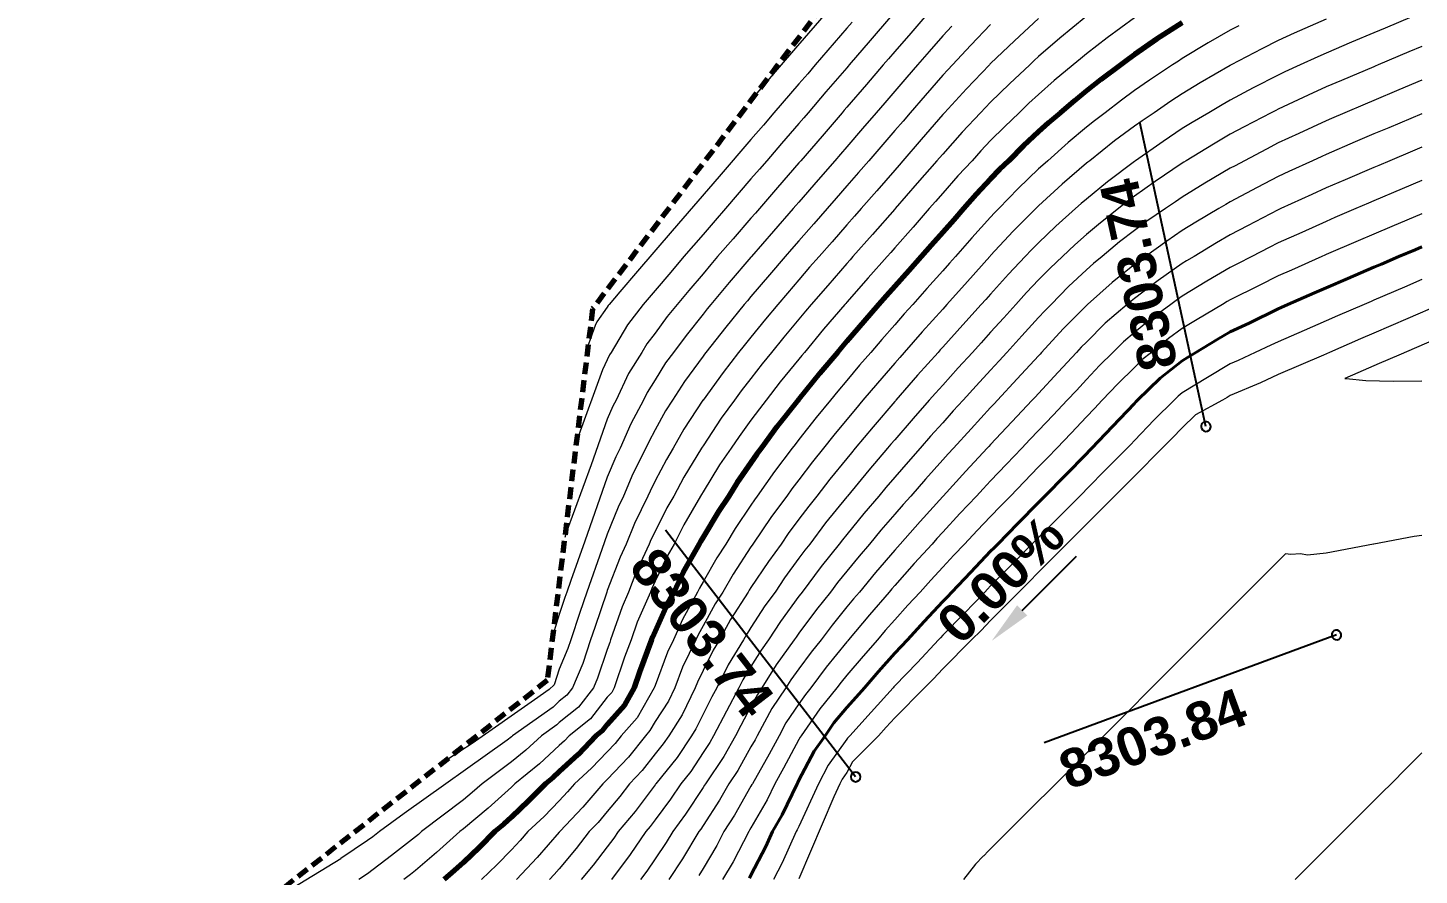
# Model space of a CAD drawing. Extents: x 2799052 to 2815686, y 1319509 to 1336143.
# Drawn here: x 2807387.8 to 2807416.84, y 1327864.73 to 1327882.42 of the extents above; entities that cross this region are included whole.
import ezdxf

# ---------------------------------------------------------------- set-up
doc = ezdxf.new("R2010")
doc.units = 0
doc.header["$LTSCALE"] = 0.5
doc.header["$MEASUREMENT"] = 0
doc.linetypes.add('DASHED', pattern=[0.75, 0.5, -0.25])
doc.layers.add('C-Road-Asph-Hach-Bdry', color=64, linetype='Continuous', lineweight=25, plot=False)
for name, color, linetype, lineweight in [('C-TOPO-BDRY', 5, 'DASHED', 70), ('C-Topo-Cont-10th', 8, 'Continuous', 13), ('C-TOPO-CONT-1FT', 7, 'Continuous', 40), ('C-TOPO-CONT-5FT', 6, 'Continuous', 70), ('C-TOPO-SLOP', 1, 'Continuous', 25), ('C-TOPO-SPOT', 2, 'Continuous', 25)]:
    doc.layers.add(name, color=color, linetype=linetype, lineweight=lineweight)
doc.layers.add('C-TOPO-USER', color=40, linetype='Continuous')
doc.styles.add('Swiss 721 BT', font='swissb.ttf', dxfattribs={"height": 2})

msp = doc.modelspace()

# ---------------------------------------------------------------- linework, layer by layer
at = {"color": 0, "linetype": 'ByBlock'}
for centre, start, end in [((2807412.388, 1327874.095, 8303.737), 19.1459, 199.1459), ((2807412.388, 1327874.095, 8303.737), 199.1459, 19.1459), ((2807415.112, 1327869.747, 8303.84), 122.0596, 302.0596), ((2807415.112, 1327869.747, 8303.84), 302.0596, 122.0596), ((2807405.079, 1327866.786, 8303.737), 45, 225), ((2807405.079, 1327866.786, 8303.737), 225, 45)]:
    msp.add_arc(centre, 0.1, start, end, dxfattribs=at)
at = {"layer": 'C-Road-Asph-Hach-Bdry'}
msp.add_circle((2807368.688, 1327825.522), 8317.007, dxfattribs=at)
at = {"layer": 'C-TOPO-BDRY'}
for p, q in [((2807411.41, 1327892.097, 8305.199), (2807399.589, 1327876.552, 8305.199)), ((2807399.589, 1327876.552, 8305.199), (2807398.644, 1327868.803, 8305.199)), ((2807398.644, 1327868.803, 8305.199), (2807387.895, 1327860.342, 8305.199))]:
    msp.add_line(p, q, dxfattribs=at)
at = {"layer": 'C-Topo-Cont-10th'}
for points, elevation in [([(2807409.88, 1327882.644), (2807409.339, 1327882.2), (2807408.895, 1327881.817), (2807408.805, 1327881.733), (2807408.712, 1327881.644), (2807408.288, 1327881.25), (2807407.895, 1327880.866), (2807407.786, 1327880.753), (2807407.686, 1327880.644), (2807407.302, 1327880.237), (2807406.895, 1327879.783), (2807406.83, 1327879.708), (2807406.774, 1327879.644), (2807406.365, 1327879.173), (2807405.904, 1327878.644), (2807405.9, 1327878.639), (2807405.895, 1327878.634), (2807405.432, 1327878.107), (2807405.023, 1327877.644), (2807404.963, 1327877.576), (2807404.895, 1327877.498), (2807404.496, 1327877.043), (2807404.153, 1327876.644), (2807404.034, 1327876.505), (2807403.895, 1327876.338), (2807403.578, 1327875.961), (2807403.322, 1327875.644), (2807403.13, 1327875.409), (2807402.895, 1327875.102), (2807402.693, 1327874.845), (2807402.549, 1327874.644), (2807402.27, 1327874.269), (2807401.895, 1327873.695), (2807401.874, 1327873.664), (2807401.863, 1327873.644), (2807401.495, 1327873.044), (2807401.286, 1327872.644), (2807401.141, 1327872.398), (2807400.895, 1327871.909), (2807400.808, 1327871.73), (2807400.773, 1327871.644), (2807400.494, 1327871.045), (2807400.339, 1327870.644), (2807400.204, 1327870.334), (2807399.965, 1327869.644), (2807399.946, 1327869.592), (2807399.895, 1327869.442), (2807399.694, 1327868.845), (2807399.61, 1327868.644), (2807399.297, 1327868.242), (2807398.895, 1327867.921), (2807398.845, 1327867.873), (2807398.521, 1327867.644), (2807398.193, 1327867.346), (2807397.895, 1327867.103), (2807397.282, 1327866.644), (2807397.078, 1327866.46), (2807396.895, 1327866.307), (2807396.021, 1327865.644), (2807395.954, 1327865.584), (2807395.895, 1327865.533), (2807395.395, 1327865.143), (2807394.895, 1327864.763), (2807394.714, 1327864.644)], 8305.2), ([(2807416.686, 1327882.644), (2807416.127, 1327882.411), (2807415.895, 1327882.314), (2807415.424, 1327882.115), (2807414.895, 1327881.89), (2807414.724, 1327881.814), (2807414.355, 1327881.644), (2807414.038, 1327881.5), (2807413.895, 1327881.433), (2807413.373, 1327881.165), (2807412.895, 1327880.91), (2807412.726, 1327880.812), (2807412.449, 1327880.644), (2807412.1, 1327880.439), (2807411.895, 1327880.314), (2807411.493, 1327880.046), (2807410.917, 1327879.644), (2807410.904, 1327879.635), (2807410.895, 1327879.629), (2807410.335, 1327879.203), (2807409.895, 1327878.845), (2807409.787, 1327878.752), (2807409.669, 1327878.644), (2807409.258, 1327878.281), (2807408.895, 1327877.933), (2807408.75, 1327877.788), (2807408.617, 1327877.644), (2807408.265, 1327877.274), (2807407.895, 1327876.861), (2807407.793, 1327876.746), (2807407.701, 1327876.644), (2807407.318, 1327876.221), (2807406.895, 1327875.752), (2807406.844, 1327875.695), (2807406.798, 1327875.644), (2807406.372, 1327875.166), (2807405.918, 1327874.644), (2807405.907, 1327874.631), (2807405.895, 1327874.617), (2807405.444, 1327874.094), (2807405.072, 1327873.644), (2807404.99, 1327873.548), (2807404.895, 1327873.432), (2807404.54, 1327872.999), (2807404.269, 1327872.644), (2807404.102, 1327872.437), (2807403.895, 1327872.161), (2807403.673, 1327871.865), (2807403.524, 1327871.644), (2807403.257, 1327871.282), (2807402.895, 1327870.735), (2807402.859, 1327870.68), (2807402.838, 1327870.644), (2807402.469, 1327870.07), (2807402.235, 1327869.644), (2807402.106, 1327869.433), (2807401.895, 1327869.003), (2807401.776, 1327868.763), (2807401.732, 1327868.644), (2807401.458, 1327868.08), (2807401.177, 1327867.644), (2807401.065, 1327867.473), (2807400.895, 1327867.264), (2807400.621, 1327866.917), (2807400.36, 1327866.644), (2807400.161, 1327866.378), (2807399.895, 1327866.061), (2807399.703, 1327865.836), (2807399.521, 1327865.644), (2807399.249, 1327865.29), (2807398.895, 1327864.869), (2807398.79, 1327864.748), (2807398.692, 1327864.644)], 8304.7), ([(2807406.522, 1327882.644), (2807406.23, 1327882.309), (2807405.895, 1327881.922), (2807405.766, 1327881.772), (2807405.656, 1327881.644), (2807405.304, 1327881.235), (2807404.895, 1327880.76), (2807404.841, 1327880.697), (2807404.795, 1327880.644), (2807404.378, 1327880.16), (2807403.934, 1327879.644), (2807403.916, 1327879.623), (2807403.895, 1327879.599), (2807403.451, 1327879.088), (2807403.069, 1327878.644), (2807402.988, 1327878.551), (2807402.895, 1327878.445), (2807402.522, 1327878.017), (2807402.199, 1327877.644), (2807402.059, 1327877.479), (2807401.895, 1327877.284), (2807401.601, 1327876.937), (2807401.352, 1327876.644), (2807401.148, 1327876.39), (2807400.895, 1327876.047), (2807400.719, 1327875.82), (2807400.615, 1327875.644), (2807400.337, 1327875.202), (2807400.078, 1327874.644), (2807400.014, 1327874.525), (2807399.895, 1327874.253), (2807399.558, 1327873.296), (2807399.04, 1327871.879), (2807399.007, 1327871.778)], 8305.6), ([(2807405.806, 1327882.644), (2807405.385, 1327882.154), (2807404.945, 1327881.644), (2807404.922, 1327881.617), (2807404.895, 1327881.585), (2807404.46, 1327881.079), (2807404.085, 1327880.644), (2807403.997, 1327880.542), (2807403.895, 1327880.423), (2807403.534, 1327880.004), (2807403.224, 1327879.644), (2807403.071, 1327879.467), (2807402.895, 1327879.263), (2807402.361, 1327878.644), (2807402.144, 1327878.395), (2807401.895, 1327878.107), (2807401.496, 1327877.644), (2807401.22, 1327877.318), (2807400.895, 1327876.935), (2807400.645, 1327876.644), (2807400.318, 1327876.221), (2807399.976, 1327875.644), (2807399.944, 1327875.594), (2807399.895, 1327875.488), (2807399.794, 1327875.277)], 8305.7), ([(2807404.461, 1327882.732), (2807403.867, 1327882.041), (2807402.975, 1327881.005)], 8305.9), ([(2807408.895, 1327882.614), (2807408.391, 1327882.148), (2807407.895, 1327881.671), (2807407.882, 1327881.657), (2807407.869, 1327881.644), (2807407.392, 1327881.146), (2807406.93, 1327880.644), (2807406.913, 1327880.626), (2807406.895, 1327880.606), (2807406.449, 1327880.09), (2807406.064, 1327879.644), (2807405.985, 1327879.553), (2807405.895, 1327879.45), (2807405.52, 1327879.019), (2807405.194, 1327878.644), (2807405.054, 1327878.485), (2807404.895, 1327878.304), (2807404.586, 1327877.953), (2807404.315, 1327877.644), (2807404.119, 1327877.42), (2807403.895, 1327877.159), (2807403.656, 1327876.883), (2807403.453, 1327876.644), (2807403.198, 1327876.34), (2807402.895, 1327875.964), (2807402.75, 1327875.788), (2807402.637, 1327875.644), (2807402.311, 1327875.228), (2807401.895, 1327874.647), (2807401.894, 1327874.645), (2807401.893, 1327874.644), (2807401.494, 1327874.044), (2807401.273, 1327873.644), (2807401.13, 1327873.409), (2807400.895, 1327872.961), (2807400.789, 1327872.75), (2807400.743, 1327872.644), (2807400.466, 1327872.072), (2807400.291, 1327871.644), (2807400.165, 1327871.373), (2807399.895, 1327870.674), (2807399.884, 1327870.644), (2807399.635, 1327869.904), (2807399.549, 1327869.644), (2807399.384, 1327869.154), (2807399.171, 1327868.644), (2807399.05, 1327868.489), (2807398.895, 1327868.365), (2807398.766, 1327868.242), (2807397.921, 1327867.644), (2807397.907, 1327867.631), (2807397.895, 1327867.621), (2807397.806, 1327867.555), (2807395.658, 1327866.025), (2807395.14, 1327865.644), (2807395.002, 1327865.536), (2807394.895, 1327865.455), (2807394.337, 1327865.085)], 8305.3), ([(2807410.895, 1327882.623), (2807410.329, 1327882.21), (2807409.895, 1327881.876), (2807409.768, 1327881.771), (2807409.62, 1327881.644), (2807409.223, 1327881.315), (2807408.895, 1327881.028), (2807408.696, 1327880.843), (2807408.491, 1327880.644), (2807408.184, 1327880.354), (2807407.895, 1327880.065), (2807407.69, 1327879.848), (2807407.507, 1327879.644), (2807407.213, 1327879.326), (2807406.895, 1327878.965), (2807406.746, 1327878.793), (2807406.615, 1327878.644), (2807406.278, 1327878.26), (2807405.895, 1327877.826), (2807405.81, 1327877.729), (2807405.734, 1327877.644), (2807405.34, 1327877.199), (2807404.895, 1327876.691), (2807404.873, 1327876.666), (2807404.854, 1327876.644), (2807404.411, 1327876.128), (2807404.008, 1327875.644), (2807403.956, 1327875.582), (2807403.895, 1327875.506), (2807403.507, 1327875.031), (2807403.21, 1327874.644), (2807403.071, 1327874.468), (2807402.895, 1327874.227), (2807402.646, 1327873.892), (2807402.483, 1327873.644), (2807402.241, 1327873.298), (2807401.895, 1327872.734), (2807401.861, 1327872.678), (2807401.843, 1327872.644), (2807401.492, 1327872.047), (2807401.289, 1327871.644), (2807401.146, 1327871.393), (2807400.895, 1327870.871), (2807400.823, 1327870.716), (2807400.795, 1327870.644), (2807400.522, 1327870.017), (2807400.392, 1327869.644), (2807400.258, 1327869.281), (2807400.041, 1327868.644), (2807399.988, 1327868.55), (2807399.895, 1327868.446), (2807399.544, 1327867.995), (2807399.104, 1327867.644), (2807399.002, 1327867.537), (2807398.895, 1327867.438), (2807398.479, 1327867.06), (2807397.968, 1327866.644), (2807397.932, 1327866.606), (2807397.895, 1327866.572), (2807397.407, 1327866.131), (2807396.895, 1327865.703), (2807396.817, 1327865.644), (2807396.331, 1327865.208), (2807395.895, 1327864.833), (2807395.788, 1327864.75), (2807395.648, 1327864.644)], 8305.1), ([(2807407.895, 1327882.484), (2807407.484, 1327882.055), (2807407.098, 1327881.644), (2807406.999, 1327881.54), (2807406.895, 1327881.427), (2807406.53, 1327881.008), (2807406.216, 1327880.644), (2807406.067, 1327880.471), (2807405.895, 1327880.272), (2807405.604, 1327879.935), (2807405.353, 1327879.644), (2807405.14, 1327879.398), (2807404.895, 1327879.117), (2807404.675, 1327878.864), (2807404.484, 1327878.644), (2807404.209, 1327878.33), (2807403.895, 1327877.972), (2807403.742, 1327877.797), (2807403.609, 1327877.644), (2807403.278, 1327877.261), (2807402.895, 1327876.809), (2807402.819, 1327876.72), (2807402.755, 1327876.644), (2807402.367, 1327876.172), (2807401.955, 1327875.644), (2807401.928, 1327875.61), (2807401.895, 1327875.563), (2807401.504, 1327875.035), (2807401.26, 1327874.644), (2807401.114, 1327874.424), (2807400.895, 1327874.027), (2807400.761, 1327873.777), (2807400.703, 1327873.644), (2807400.431, 1327873.107), (2807400.235, 1327872.644), (2807400.124, 1327872.414), (2807399.895, 1327871.853), (2807399.78, 1327871.529), (2807399.468, 1327870.644), (2807399.323, 1327870.216), (2807399.136, 1327869.644), (2807399.075, 1327869.464), (2807398.895, 1327869.034), (2807398.791, 1327868.71), (2807398.686, 1327868.61), (2807398.38, 1327868.394), (2807397.078, 1327867.483), (2807396.563, 1327867.148), (2807396.506, 1327867.12)], 8305.4), ([(2807413.077, 1327882.462), (2807412.895, 1327882.366), (2807412.436, 1327882.103), (2807411.895, 1327881.778), (2807411.814, 1327881.725), (2807411.694, 1327881.644), (2807411.212, 1327881.327), (2807410.895, 1327881.108), (2807410.628, 1327880.91), (2807410.286, 1327880.644), (2807410.062, 1327880.476), (2807409.895, 1327880.344), (2807409.514, 1327880.024), (2807409.088, 1327879.644), (2807408.984, 1327879.554), (2807408.895, 1327879.472), (2807408.473, 1327879.066), (2807408.064, 1327878.644), (2807407.979, 1327878.559), (2807407.895, 1327878.468), (2807407.505, 1327878.033), (2807407.161, 1327877.644), (2807407.036, 1327877.503), (2807406.895, 1327877.346), (2807406.564, 1327876.975), (2807406.269, 1327876.644), (2807406.092, 1327876.447), (2807405.895, 1327876.222), (2807405.624, 1327875.914), (2807405.393, 1327875.644), (2807405.161, 1327875.377), (2807404.895, 1327875.059), (2807404.705, 1327874.834), (2807404.552, 1327874.644), (2807404.254, 1327874.285), (2807403.895, 1327873.826), (2807403.815, 1327873.724), (2807403.756, 1327873.644), (2807403.382, 1327873.157), (2807403.025, 1327872.644), (2807402.969, 1327872.569), (2807402.895, 1327872.459), (2807402.566, 1327871.972), (2807402.372, 1327871.644), (2807402.182, 1327871.356), (2807401.895, 1327870.856), (2807401.818, 1327870.721), (2807401.781, 1327870.644), (2807401.469, 1327870.07), (2807401.279, 1327869.644), (2807401.152, 1327869.387), (2807400.895, 1327868.694), (2807400.881, 1327868.657), (2807400.877, 1327868.644), (2807400.521, 1327868.018), (2807400.186, 1327867.644), (2807400.058, 1327867.481), (2807399.895, 1327867.311), (2807399.568, 1327866.971), (2807399.214, 1327866.644), (2807399.067, 1327866.471), (2807398.895, 1327866.289), (2807398.577, 1327865.962), (2807398.239, 1327865.644), (2807398.079, 1327865.46), (2807397.895, 1327865.263), (2807397.588, 1327864.95), (2807397.269, 1327864.644)], 8304.9), ([(2807414.895, 1327882.599), (2807414.232, 1327882.307), (2807413.895, 1327882.151), (2807413.557, 1327881.982), (2807412.916, 1327881.644), (2807412.902, 1327881.636), (2807412.895, 1327881.633), (2807412.27, 1327881.269), (2807411.895, 1327881.042), (2807411.655, 1327880.884), (2807411.307, 1327880.644), (2807411.06, 1327880.479), (2807410.895, 1327880.364), (2807410.483, 1327880.056), (2807409.964, 1327879.644), (2807409.925, 1327879.614), (2807409.895, 1327879.59), (2807409.385, 1327879.153), (2807408.895, 1327878.702), (2807408.865, 1327878.673), (2807408.837, 1327878.644), (2807408.365, 1327878.174), (2807407.895, 1327877.665), (2807407.885, 1327877.654), (2807407.876, 1327877.644), (2807407.414, 1327877.125), (2807406.983, 1327876.644), (2807406.941, 1327876.598), (2807406.895, 1327876.547), (2807406.468, 1327876.071), (2807406.092, 1327875.644), (2807405.999, 1327875.539), (2807405.895, 1327875.42), (2807405.534, 1327875.004), (2807405.232, 1327874.644), (2807405.076, 1327874.463), (2807404.895, 1327874.243), (2807404.623, 1327873.915), (2807404.411, 1327873.644), (2807404.178, 1327873.36), (2807403.895, 1327872.988), (2807403.745, 1327872.794), (2807403.641, 1327872.644), (2807403.321, 1327872.217), (2807402.935, 1327871.644), (2807402.918, 1327871.621), (2807402.895, 1327871.586), (2807402.521, 1327871.018), (2807402.305, 1327870.644), (2807402.145, 1327870.394), (2807401.895, 1327869.938), (2807401.791, 1327869.747), (2807401.745, 1327869.644), (2807401.464, 1327869.075), (2807401.304, 1327868.644), (2807401.17, 1327868.368), (2807400.895, 1327867.941), (2807400.787, 1327867.751), (2807400.691, 1327867.644), (2807400.339, 1327867.199), (2807399.895, 1327866.733), (2807399.851, 1327866.688), (2807399.803, 1327866.644), (2807399.385, 1327866.154), (2807398.903, 1327865.644), (2807398.9, 1327865.639), (2807398.895, 1327865.634), (2807398.435, 1327865.104), (2807398.004, 1327864.644)], 8304.8), ([(2807407.086, 1327882.453), (2807406.895, 1327882.25), (2807406.613, 1327881.926), (2807406.369, 1327881.644), (2807406.148, 1327881.39), (2807405.895, 1327881.097), (2807405.686, 1327880.853), (2807405.505, 1327880.644), (2807405.223, 1327880.316), (2807404.895, 1327879.936), (2807404.76, 1327879.779), (2807404.643, 1327879.644), (2807404.295, 1327879.243), (2807403.895, 1327878.781), (2807403.831, 1327878.708), (2807403.776, 1327878.644), (2807403.365, 1327878.174), (2807402.903, 1327877.644), (2807402.9, 1327877.639), (2807402.895, 1327877.634), (2807402.439, 1327877.1), (2807402.055, 1327876.644), (2807401.983, 1327876.556), (2807401.895, 1327876.443), (2807401.539, 1327876), (2807401.276, 1327875.644), (2807401.114, 1327875.425), (2807400.895, 1327875.073), (2807400.729, 1327874.809), (2807400.652, 1327874.644), (2807400.388, 1327874.151), (2807400.165, 1327873.644), (2807400.074, 1327873.464), (2807399.895, 1327873.04), (2807399.425, 1327871.704), (2807399.136, 1327870.884), (2807399.051, 1327870.644), (2807399.011, 1327870.527), (2807398.895, 1327870.172)], 8305.5), ([(2807405.003, 1327882.536), (2807404.895, 1327882.411), (2807404.235, 1327881.644), (2807404.078, 1327881.461), (2807403.895, 1327881.249), (2807403.374, 1327880.644), (2807403.153, 1327880.386), (2807402.895, 1327880.086), (2807402.231, 1327879.315), (2807401.252, 1327878.179), (2807400.526, 1327877.336), (2807400.159, 1327876.907), (2807399.932, 1327876.644), (2807399.916, 1327876.623), (2807399.895, 1327876.587), (2807399.681, 1327876.281), (2807399.645, 1327876.206)], 8305.8), ([(2807416.895, 1327882.026), (2807416.625, 1327881.914), (2807415.985, 1327881.644), (2807415.921, 1327881.617), (2807415.895, 1327881.606), (2807415.218, 1327881.32), (2807414.895, 1327881.183), (2807414.524, 1327881.015), (2807413.895, 1327880.72), (2807413.844, 1327880.694), (2807413.749, 1327880.644), (2807413.187, 1327880.351), (2807412.895, 1327880.195), (2807412.548, 1327879.991), (2807411.978, 1327879.644), (2807411.926, 1327879.613), (2807411.895, 1327879.594), (2807411.327, 1327879.212), (2807410.895, 1327878.906), (2807410.746, 1327878.792), (2807410.563, 1327878.644), (2807410.188, 1327878.351), (2807409.895, 1327878.104), (2807409.651, 1327877.888), (2807409.396, 1327877.644), (2807409.135, 1327877.403), (2807408.895, 1327877.156), (2807408.645, 1327876.893), (2807408.421, 1327876.644), (2807408.171, 1327876.367), (2807407.895, 1327876.065), (2807407.695, 1327875.844), (2807407.514, 1327875.644), (2807407.218, 1327875.32), (2807406.895, 1327874.961), (2807406.745, 1327874.793), (2807406.615, 1327874.644), (2807406.276, 1327874.263), (2807405.895, 1327873.822), (2807405.812, 1327873.726), (2807405.744, 1327873.644), (2807405.351, 1327873.187), (2807404.907, 1327872.644), (2807404.902, 1327872.637), (2807404.895, 1327872.629), (2807404.453, 1327872.086), (2807404.122, 1327871.644), (2807404.021, 1327871.518), (2807403.895, 1327871.349), (2807403.595, 1327870.943), (2807403.397, 1327870.644), (2807403.185, 1327870.354), (2807402.895, 1327869.905), (2807402.793, 1327869.746), (2807402.736, 1327869.644), (2807402.416, 1327869.123), (2807402.181, 1327868.644), (2807402.081, 1327868.458), (2807401.895, 1327868.098), (2807401.746, 1327867.792), (2807401.651, 1327867.644), (2807401.351, 1327867.187), (2807400.91, 1327866.644), (2807400.904, 1327866.635), (2807400.895, 1327866.622), (2807400.476, 1327866.063), (2807400.124, 1327865.644), (2807400.031, 1327865.508), (2807399.895, 1327865.327), (2807399.598, 1327864.941), (2807399.348, 1327864.644)], 8304.6), ([(2807416.895, 1327881.323), (2807416.416, 1327881.123), (2807415.895, 1327880.903), (2807415.713, 1327880.826), (2807415.286, 1327880.644), (2807415.011, 1327880.527), (2807414.895, 1327880.478), (2807414.324, 1327880.215), (2807413.895, 1327880.015), (2807413.651, 1327879.888), (2807413.193, 1327879.644), (2807412.997, 1327879.541), (2807412.895, 1327879.487), (2807412.365, 1327879.174), (2807411.895, 1327878.887), (2807411.75, 1327878.789), (2807411.545, 1327878.644), (2807411.158, 1327878.38), (2807410.895, 1327878.189), (2807410.588, 1327877.95), (2807410.225, 1327877.644), (2807410.043, 1327877.496), (2807409.895, 1327877.364), (2807409.52, 1327877.018), (2807409.156, 1327876.644), (2807409.025, 1327876.513), (2807408.895, 1327876.37), (2807408.55, 1327875.989), (2807408.235, 1327875.644), (2807408.072, 1327875.467), (2807407.895, 1327875.276), (2807407.593, 1327874.946), (2807407.321, 1327874.644), (2807407.117, 1327874.422), (2807406.895, 1327874.175), (2807406.644, 1327873.894), (2807406.428, 1327873.644), (2807406.176, 1327873.363), (2807405.895, 1327873.038), (2807405.712, 1327872.826), (2807405.563, 1327872.644), (2807405.253, 1327872.285), (2807404.895, 1327871.846), (2807404.804, 1327871.734), (2807404.737, 1327871.644), (2807404.36, 1327871.178), (2807403.964, 1327870.644), (2807403.933, 1327870.606), (2807403.895, 1327870.555), (2807403.51, 1327870.029), (2807403.261, 1327869.644), (2807403.107, 1327869.432), (2807402.895, 1327869.086), (2807402.727, 1327868.812), (2807402.644, 1327868.644), (2807402.381, 1327868.158), (2807402.115, 1327867.644), (2807402.036, 1327867.502), (2807401.895, 1327867.294), (2807401.638, 1327866.901), (2807401.428, 1327866.644), (2807401.218, 1327866.321), (2807400.895, 1327865.887), (2807400.791, 1327865.748), (2807400.703, 1327865.644), (2807400.376, 1327865.163), (2807399.984, 1327864.644)], 8304.5), ([(2807416.895, 1327880.622), (2807416.205, 1327880.333), (2807415.895, 1327880.202), (2807415.503, 1327880.036), (2807414.895, 1327879.776), (2807414.804, 1327879.734), (2807414.61, 1327879.644), (2807414.121, 1327879.417), (2807413.895, 1327879.314), (2807413.455, 1327879.084), (2807412.895, 1327878.788), (2807412.804, 1327878.734), (2807412.655, 1327878.644), (2807412.178, 1327878.361), (2807411.895, 1327878.188), (2807411.571, 1327877.968), (2807411.125, 1327877.644), (2807410.989, 1327877.549), (2807410.895, 1327877.478), (2807410.434, 1327877.105), (2807409.918, 1327876.644), (2807409.905, 1327876.633), (2807409.895, 1327876.623), (2807409.406, 1327876.133), (2807408.96, 1327875.644), (2807408.929, 1327875.61), (2807408.895, 1327875.574), (2807408.449, 1327875.09), (2807408.036, 1327874.644), (2807407.967, 1327874.571), (2807407.895, 1327874.494), (2807407.487, 1327874.051), (2807407.12, 1327873.644), (2807407.012, 1327873.527), (2807406.895, 1327873.399), (2807406.538, 1327873.001), (2807406.229, 1327872.644), (2807406.07, 1327872.469), (2807405.895, 1327872.269), (2807405.605, 1327871.934), (2807405.368, 1327871.644), (2807405.149, 1327871.39), (2807404.895, 1327871.08), (2807404.7, 1327870.839), (2807404.555, 1327870.644), (2807404.26, 1327870.279), (2807403.895, 1327869.786), (2807403.835, 1327869.704), (2807403.796, 1327869.644), (2807403.417, 1327869.121), (2807403.124, 1327868.644), (2807403.031, 1327868.508), (2807402.895, 1327868.254), (2807402.68, 1327867.858), (2807402.57, 1327867.644), (2807402.328, 1327867.21), (2807401.944, 1327866.644), (2807401.926, 1327866.612), (2807401.895, 1327866.564), (2807401.531, 1327866.007), (2807401.261, 1327865.644), (2807401.124, 1327865.415), (2807400.895, 1327865.075), (2807400.72, 1327864.818), (2807400.589, 1327864.644)], 8304.4), ([(2807416.895, 1327879.926), (2807416.696, 1327879.842), (2807416.228, 1327879.644), (2807415.994, 1327879.545), (2807415.895, 1327879.503), (2807415.292, 1327879.247), (2807414.895, 1327879.077), (2807414.599, 1327878.94), (2807413.953, 1327878.644), (2807413.913, 1327878.625), (2807413.895, 1327878.617), (2807413.255, 1327878.284), (2807412.895, 1327878.099), (2807412.609, 1327877.929), (2807412.14, 1327877.644), (2807411.986, 1327877.552), (2807411.895, 1327877.497), (2807411.391, 1327877.147), (2807410.895, 1327876.771), (2807410.825, 1327876.714), (2807410.746, 1327876.644), (2807410.288, 1327876.251), (2807409.895, 1327875.861), (2807409.786, 1327875.752), (2807409.687, 1327875.644), (2807409.308, 1327875.231), (2807408.895, 1327874.788), (2807408.826, 1327874.713), (2807408.762, 1327874.644), (2807408.341, 1327874.198), (2807407.895, 1327873.721), (2807407.858, 1327873.681), (2807407.824, 1327873.644), (2807407.376, 1327873.163), (2807406.904, 1327872.644), (2807406.9, 1327872.639), (2807406.895, 1327872.634), (2807406.423, 1327872.116), (2807406.011, 1327871.644), (2807405.955, 1327871.583), (2807405.895, 1327871.515), (2807405.49, 1327871.049), (2807405.159, 1327870.644), (2807405.036, 1327870.503), (2807404.895, 1327870.333), (2807404.587, 1327869.952), (2807404.358, 1327869.644), (2807404.15, 1327869.389), (2807403.895, 1327869.042), (2807403.728, 1327868.811), (2807403.625, 1327868.644), (2807403.328, 1327868.211), (2807403.025, 1327867.644), (2807402.979, 1327867.559), (2807402.895, 1327867.411), (2807402.62, 1327866.918), (2807402.434, 1327866.644), (2807402.24, 1327866.299), (2807401.895, 1327865.771), (2807401.845, 1327865.694), (2807401.807, 1327865.644), (2807401.466, 1327865.073), (2807401.177, 1327864.644)], 8304.3), ([(2807416.895, 1327879.231), (2807416.481, 1327879.057), (2807415.895, 1327878.806), (2807415.781, 1327878.758), (2807415.514, 1327878.644), (2807415.08, 1327878.459), (2807414.895, 1327878.379), (2807414.39, 1327878.148), (2807413.895, 1327877.928), (2807413.708, 1327877.83), (2807413.345, 1327877.644), (2807413.048, 1327877.491), (2807412.895, 1327877.416), (2807412.41, 1327877.128), (2807411.895, 1327876.816), (2807411.793, 1327876.745), (2807411.659, 1327876.644), (2807411.215, 1327876.324), (2807410.895, 1327876.061), (2807410.671, 1327875.868), (2807410.444, 1327875.644), (2807410.167, 1327875.372), (2807409.895, 1327875.079), (2807409.686, 1327874.852), (2807409.492, 1327874.644), (2807409.202, 1327874.337), (2807408.895, 1327874.015), (2807408.714, 1327873.824), (2807408.545, 1327873.644), (2807408.226, 1327873.313), (2807407.895, 1327872.965), (2807407.74, 1327872.799), (2807407.599, 1327872.644), (2807407.256, 1327872.282), (2807406.895, 1327871.893), (2807406.776, 1327871.762), (2807406.673, 1327871.644), (2807406.301, 1327871.238), (2807405.895, 1327870.78), (2807405.832, 1327870.707), (2807405.78, 1327870.644), (2807405.367, 1327870.171), (2807404.929, 1327869.644), (2807404.913, 1327869.625), (2807404.895, 1327869.604), (2807404.463, 1327869.076), (2807404.145, 1327868.644), (2807404.032, 1327868.507), (2807403.895, 1327868.308), (2807403.625, 1327867.914), (2807403.481, 1327867.644), (2807403.276, 1327867.263), (2807402.923, 1327866.644), (2807402.914, 1327866.625), (2807402.895, 1327866.592), (2807402.554, 1327865.985), (2807402.331, 1327865.644), (2807402.181, 1327865.357), (2807401.895, 1327864.877), (2807401.808, 1327864.731)], 8304.2), ([(2807416.895, 1327878.539), (2807416.266, 1327878.272), (2807415.895, 1327878.113), (2807415.566, 1327877.973), (2807414.895, 1327877.684), (2807414.868, 1327877.671), (2807414.806, 1327877.644), (2807414.176, 1327877.362), (2807413.895, 1327877.241), (2807413.501, 1327877.038), (2807412.895, 1327876.74), (2807412.834, 1327876.704), (2807412.734, 1327876.644), (2807412.207, 1327876.331), (2807411.895, 1327876.142), (2807411.605, 1327875.934), (2807411.252, 1327875.644), (2807411.052, 1327875.487), (2807410.895, 1327875.332), (2807410.548, 1327874.991), (2807410.225, 1327874.644), (2807410.064, 1327874.474), (2807409.895, 1327874.297), (2807409.577, 1327873.962), (2807409.274, 1327873.644), (2807409.086, 1327873.453), (2807408.895, 1327873.257), (2807408.594, 1327872.945), (2807408.307, 1327872.644), (2807408.103, 1327872.436), (2807407.895, 1327872.223), (2807407.613, 1327871.926), (2807407.351, 1327871.644), (2807407.129, 1327871.41), (2807406.895, 1327871.164), (2807406.646, 1327870.892), (2807406.426, 1327870.644), (2807406.171, 1327870.368), (2807405.895, 1327870.065), (2807405.698, 1327869.84), (2807405.535, 1327869.644), (2807405.234, 1327869.305), (2807404.895, 1327868.909), (2807404.776, 1327868.763), (2807404.688, 1327868.644), (2807404.33, 1327868.209), (2807403.941, 1327867.644), (2807403.922, 1327867.617), (2807403.895, 1327867.566), (2807403.573, 1327866.966), (2807403.389, 1327866.644), (2807403.229, 1327866.309), (2807402.895, 1327865.721), (2807402.867, 1327865.671), (2807402.849, 1327865.644), (2807402.522, 1327865.016), (2807402.3, 1327864.644)], 8304.1), ([(2807416.895, 1327877.163), (2807416.531, 1327877.008), (2807415.895, 1327876.732), (2807415.833, 1327876.705), (2807415.691, 1327876.644), (2807415.134, 1327876.405), (2807414.895, 1327876.3), (2807414.437, 1327876.102), (2807413.895, 1327875.867), (2807413.746, 1327875.792), (2807413.417, 1327875.644), (2807413.061, 1327875.478), (2807412.895, 1327875.408), (2807412.418, 1327875.121), (2807411.895, 1327874.797), (2807411.809, 1327874.73), (2807411.722, 1327874.644), (2807411.305, 1327874.234), (2807410.895, 1327873.803), (2807410.818, 1327873.721), (2807410.744, 1327873.644), (2807410.319, 1327873.22), (2807409.895, 1327872.787), (2807409.824, 1327872.715), (2807409.755, 1327872.644), (2807409.324, 1327872.214), (2807408.895, 1327871.784), (2807408.826, 1327871.713), (2807408.758, 1327871.644), (2807408.33, 1327871.208), (2807407.895, 1327870.772), (2807407.832, 1327870.706), (2807407.773, 1327870.644), (2807407.344, 1327870.194), (2807406.895, 1327869.74), (2807406.849, 1327869.69), (2807406.807, 1327869.644), (2807406.368, 1327869.171), (2807405.895, 1327868.685), (2807405.876, 1327868.663), (2807405.859, 1327868.644), (2807405.403, 1327868.135), (2807404.955, 1327867.644), (2807404.906, 1327867.594), (2807404.895, 1327867.574), (2807404.505, 1327867.033), (2807404.301, 1327866.644), (2807403.895, 1327865.752), (2807403.86, 1327865.678), (2807403.84, 1327865.644), (2807403.548, 1327864.99), (2807403.367, 1327864.644)], 8303.9), ([(2807417.277, 1327876.644), (2807416.604, 1327876.352), (2807415.895, 1327876.047), (2807415.613, 1327875.926), (2807414.967, 1327875.644), (2807414.84, 1327875.588), (2807413.895, 1327875.18), (2807413.529, 1327875.01), (2807412.895, 1327874.742), (2807412.834, 1327874.705), (2807412.735, 1327874.644), (2807412.168, 1327874.341), (2807411.895, 1327874.068), (2807411.681, 1327873.857), (2807411.478, 1327873.644), (2807410.895, 1327873.061), (2807410.686, 1327872.852), (2807410.482, 1327872.644), (2807409.895, 1327872.057), (2807409.688, 1327871.85), (2807409.482, 1327871.644), (2807408.895, 1327871.057), (2807408.69, 1327870.848), (2807408.486, 1327870.644), (2807407.895, 1327870.052), (2807407.695, 1327869.843), (2807407.498, 1327869.644), (2807406.895, 1327869.04), (2807406.704, 1327868.834), (2807406.518, 1327868.644), (2807405.895, 1327868.019), (2807405.717, 1327867.821), (2807405.555, 1327867.644), (2807405.012, 1327867.097), (2807404.895, 1327866.877), (2807404.797, 1327866.741), (2807404.746, 1327866.644), (2807404.621, 1327866.37), (2807403.895, 1327864.66)], 8303.8), ([(2807418.254, 1327876.387), (2807416.414, 1327875.588), (2807416.005, 1327875.411), (2807415.556, 1327875.217), (2807415.288, 1327875.101), (2807415.314, 1327875.1), (2807415.728, 1327875.06), (2807416.294, 1327875.043), (2807416.895, 1327875.051)], 8303.7), ([(2807399.645, 1327876.206), (2807399.503, 1327875.819), (2807399.498, 1327875.803)], 8305.8), ([(2807399.794, 1327875.277), (2807399.272, 1327873.849), (2807399.253, 1327873.79)], 8305.7), ([(2807416.895, 1327871.825), (2807416.735, 1327871.804), (2807415.895, 1327871.645), (2807415.893, 1327871.645), (2807415.884, 1327871.644), (2807414.895, 1327871.457), (2807414.51, 1327871.414), (2807414.362, 1327871.442), (2807414.157, 1327871.426), (2807414.05, 1327871.442), (2807414.034, 1327871.426), (2807413.895, 1327871.287), (2807413.574, 1327870.965), (2807413.252, 1327870.644), (2807413.074, 1327870.465), (2807412.895, 1327870.286), (2807412.574, 1327869.965), (2807412.253, 1327869.644), (2807412.074, 1327869.465), (2807411.895, 1327869.285), (2807411.574, 1327868.964), (2807411.254, 1327868.644), (2807411.074, 1327868.464), (2807410.895, 1327868.285), (2807410.575, 1327867.964), (2807410.255, 1327867.644), (2807410.075, 1327867.464), (2807409.895, 1327867.284), (2807409.575, 1327866.964), (2807409.255, 1327866.644), (2807409.075, 1327866.463), (2807408.895, 1327866.283), (2807408.575, 1327865.963), (2807408.256, 1327865.644), (2807408.076, 1327865.463), (2807407.846, 1327865.233), (2807407.752, 1327865.139), (2807407.743, 1327865.129), (2807407.578, 1327864.961), (2807407.329, 1327864.644)], 8303.8), ([(2807398.895, 1327870.172), (2807398.785, 1327869.837), (2807398.762, 1327869.765)], 8305.5), ([(2807416.895, 1327867.288), (2807416.573, 1327866.966), (2807416.251, 1327866.644), (2807416.073, 1327866.466), (2807415.895, 1327866.288), (2807415.251, 1327865.644), (2807414.895, 1327865.288), (2807414.573, 1327864.966), (2807414.251, 1327864.644)], 8303.9), ([(2807392.409, 1327863.895), (2807392.573, 1327863.977), (2807393.321, 1327864.463), (2807394.337, 1327865.085)], 8305.3)]:
    msp.add_lwpolyline(points, dxfattribs=dict(at, elevation=elevation))
at = {"layer": 'C-TOPO-CONT-1FT', "elevation": 8304}
msp.add_lwpolyline([(2807416.895, 1327877.849), (2807416.751, 1327877.788), (2807416.415, 1327877.644), (2807416.05, 1327877.488), (2807415.895, 1327877.421), (2807415.35, 1327877.188), (2807414.895, 1327876.991), (2807414.655, 1327876.884), (2807414.099, 1327876.644), (2807413.957, 1327876.582), (2807413.895, 1327876.555), (2807413.288, 1327876.251), (2807412.895, 1327876.073), (2807412.625, 1327875.914), (2807412.179, 1327875.644), (2807412.002, 1327875.537), (2807411.895, 1327875.471), (2807411.43, 1327875.109), (2807410.962, 1327874.644), (2807410.928, 1327874.61), (2807410.895, 1327874.576), (2807410.441, 1327874.098), (2807410.007, 1327873.644), (2807409.951, 1327873.587), (2807409.895, 1327873.53), (2807409.455, 1327873.084), (2807409.026, 1327872.644), (2807408.961, 1327872.578), (2807408.895, 1327872.512), (2807408.464, 1327872.075), (2807408.044, 1327871.644), (2807407.97, 1327871.569), (2807407.895, 1327871.493), (2807407.481, 1327871.058), (2807407.087, 1327870.644), (2807406.993, 1327870.545), (2807406.895, 1327870.446), (2807406.51, 1327870.029), (2807406.158, 1327869.644), (2807406.031, 1327869.507), (2807405.895, 1327869.367), (2807405.555, 1327868.984), (2807405.264, 1327868.644), (2807405.089, 1327868.449), (2807404.895, 1327868.236), (2807404.627, 1327867.912), (2807404.443, 1327867.644), (2807404.214, 1327867.325), (2807403.895, 1327866.717), (2807403.869, 1327866.669), (2807403.855, 1327866.644), (2807403.545, 1327865.994), (2807403.346, 1327865.644), (2807403.207, 1327865.332), (2807402.895, 1327864.737), (2807402.863, 1327864.675)], dxfattribs=at)
at = {"layer": 'C-TOPO-CONT-5FT', "elevation": 8305}
msp.add_lwpolyline([(2807411.895, 1327882.525), (2807411.36, 1327882.178), (2807410.895, 1327881.86), (2807410.77, 1327881.769), (2807410.607, 1327881.644), (2807410.198, 1327881.341), (2807409.895, 1327881.105), (2807409.643, 1327880.896), (2807409.354, 1327880.644), (2807409.104, 1327880.434), (2807408.895, 1327880.247), (2807408.584, 1327879.955), (2807408.273, 1327879.644), (2807408.081, 1327879.458), (2807407.895, 1327879.267), (2807407.596, 1327878.943), (2807407.332, 1327878.644), (2807407.125, 1327878.413), (2807406.895, 1327878.152), (2807406.657, 1327877.882), (2807406.447, 1327877.644), (2807406.187, 1327877.352), (2807405.895, 1327877.024), (2807405.716, 1327876.823), (2807405.559, 1327876.644), (2807405.249, 1327876.29), (2807404.895, 1327875.877), (2807404.787, 1327875.751), (2807404.698, 1327875.644), (2807404.33, 1327875.208), (2807403.895, 1327874.667), (2807403.884, 1327874.654), (2807403.876, 1327874.644), (2807403.443, 1327874.096), (2807403.113, 1327873.644), (2807403.018, 1327873.521), (2807402.895, 1327873.343), (2807402.607, 1327872.932), (2807402.43, 1327872.644), (2807402.214, 1327872.324), (2807401.895, 1327871.786), (2807401.842, 1327871.696), (2807401.816, 1327871.644), (2807401.482, 1327871.057), (2807401.283, 1327870.644), (2807401.146, 1327870.392), (2807400.895, 1327869.828), (2807400.839, 1327869.7), (2807400.82, 1327869.644), (2807400.57, 1327868.969), (2807400.459, 1327868.644), (2807400.255, 1327868.284), (2807399.895, 1327867.882), (2807399.791, 1327867.748), (2807399.66, 1327867.644), (2807399.285, 1327867.254), (2807398.895, 1327866.893), (2807398.764, 1327866.775), (2807398.604, 1327866.644), (2807398.255, 1327866.284), (2807397.895, 1327865.945), (2807397.736, 1327865.802), (2807397.547, 1327865.644), (2807397.224, 1327865.315), (2807396.895, 1327864.999), (2807396.708, 1327864.831), (2807396.489, 1327864.644)], dxfattribs=at)
at = {"layer": 'C-TOPO-SLOP', "linetype": 'Continuous'}
msp.add_line((2807408.553, 1327870.259), (2807409.684, 1327871.391), dxfattribs=at)
at = {"layer": 'C-TOPO-SLOP', "linetype": 'Continuous', "lineweight": 25}
msp.add_solid([(2807408.659, 1327870.153), (2807407.917, 1327869.623), (2807408.447, 1327870.365)], dxfattribs=at)
at = {"layer": 'C-TOPO-SPOT', "color": 2, "linetype": 'Continuous', "lineweight": 25}
for p, q in [((2807412.388, 1327874.095, 8303.737), (2807411.007, 1327880.446, 8303.728)), ((2807405.079, 1327866.786, 8303.737), (2807401.113, 1327871.935, 8303.737)), ((2807415.112, 1327869.747, 8303.84), (2807409.014, 1327867.497, 8303.813))]:
    msp.add_line(p, q, dxfattribs=at)
at = {"layer": 'C-TOPO-USER'}
for points, elevation in [([(2807411.895, 1327882.525), (2807411.36, 1327882.178), (2807410.895, 1327881.86), (2807410.77, 1327881.769), (2807410.607, 1327881.644), (2807410.198, 1327881.341), (2807409.895, 1327881.105), (2807409.643, 1327880.896), (2807409.354, 1327880.644), (2807409.104, 1327880.434), (2807408.895, 1327880.247), (2807408.584, 1327879.955), (2807408.273, 1327879.644), (2807408.081, 1327879.458), (2807407.895, 1327879.267), (2807407.596, 1327878.943), (2807407.332, 1327878.644), (2807407.125, 1327878.413), (2807406.895, 1327878.152), (2807406.657, 1327877.882), (2807406.447, 1327877.644), (2807406.187, 1327877.352), (2807405.895, 1327877.024), (2807405.716, 1327876.823), (2807405.559, 1327876.644), (2807405.249, 1327876.29), (2807404.895, 1327875.877), (2807404.787, 1327875.751), (2807404.698, 1327875.644), (2807404.33, 1327875.208), (2807403.895, 1327874.667), (2807403.884, 1327874.654), (2807403.876, 1327874.644), (2807403.443, 1327874.096), (2807403.113, 1327873.644), (2807403.018, 1327873.521), (2807402.895, 1327873.343), (2807402.607, 1327872.932), (2807402.43, 1327872.644), (2807402.214, 1327872.324), (2807401.895, 1327871.786), (2807401.842, 1327871.696), (2807401.816, 1327871.644), (2807401.482, 1327871.057), (2807401.283, 1327870.644), (2807401.146, 1327870.392), (2807400.895, 1327869.828), (2807400.839, 1327869.7), (2807400.82, 1327869.644), (2807400.57, 1327868.969), (2807400.459, 1327868.644), (2807400.255, 1327868.284), (2807399.895, 1327867.882), (2807399.791, 1327867.748), (2807399.66, 1327867.644), (2807399.285, 1327867.254), (2807398.895, 1327866.893), (2807398.764, 1327866.775), (2807398.604, 1327866.644), (2807398.255, 1327866.284), (2807397.895, 1327865.945), (2807397.736, 1327865.802), (2807397.547, 1327865.644), (2807397.224, 1327865.315), (2807396.895, 1327864.999), (2807396.708, 1327864.831), (2807396.489, 1327864.644)], 8305), ([(2807416.895, 1327877.849), (2807416.751, 1327877.788), (2807416.415, 1327877.644), (2807416.05, 1327877.488), (2807415.895, 1327877.421), (2807415.35, 1327877.188), (2807414.895, 1327876.991), (2807414.655, 1327876.884), (2807414.099, 1327876.644), (2807413.957, 1327876.582), (2807413.895, 1327876.555), (2807413.288, 1327876.251), (2807412.895, 1327876.073), (2807412.625, 1327875.914), (2807412.179, 1327875.644), (2807412.002, 1327875.537), (2807411.895, 1327875.471), (2807411.43, 1327875.109), (2807410.962, 1327874.644), (2807410.928, 1327874.61), (2807410.895, 1327874.576), (2807410.441, 1327874.098), (2807410.007, 1327873.644), (2807409.951, 1327873.587), (2807409.895, 1327873.53), (2807409.455, 1327873.084), (2807409.026, 1327872.644), (2807408.961, 1327872.578), (2807408.895, 1327872.512), (2807408.464, 1327872.075), (2807408.044, 1327871.644), (2807407.97, 1327871.569), (2807407.895, 1327871.493), (2807407.481, 1327871.058), (2807407.087, 1327870.644), (2807406.993, 1327870.545), (2807406.895, 1327870.446), (2807406.51, 1327870.029), (2807406.158, 1327869.644), (2807406.031, 1327869.507), (2807405.895, 1327869.367), (2807405.555, 1327868.984), (2807405.264, 1327868.644), (2807405.089, 1327868.449), (2807404.895, 1327868.236), (2807404.627, 1327867.912), (2807404.443, 1327867.644), (2807404.214, 1327867.325), (2807403.895, 1327866.717), (2807403.869, 1327866.669), (2807403.855, 1327866.644), (2807403.545, 1327865.994), (2807403.346, 1327865.644), (2807403.207, 1327865.332), (2807402.895, 1327864.737), (2807402.863, 1327864.675)], 8304)]:
    msp.add_lwpolyline(points, dxfattribs=dict(at, elevation=elevation))

# ---------------------------------------------------------------- texts
at = {"layer": 'C-TOPO-SLOP', "color": 1, "lineweight": 25, "style": 'Swiss 721 BT'}
msp.add_text('0.00%', height=0.8, rotation=45, dxfattribs=at).set_placement((2807407.268, 1327869.507))
at = {"layer": 'C-TOPO-SPOT', "color": 2, "lineweight": 25, "style": 'Swiss 721 BT'}
for s, rotation, p in [('8303.74', 102.2682, (2807411.803, 1327875.374, 8303.728)), ('8303.74', 307.6052, (2807400.324, 1327871.156, 8303.737)), ('8303.84', 20.2552, (2807409.522, 1327866.512, 8303.813))]:
    msp.add_text(s, height=0.8, rotation=rotation, dxfattribs=at).set_placement(p)

doc.saveas('drawing.dxf')
